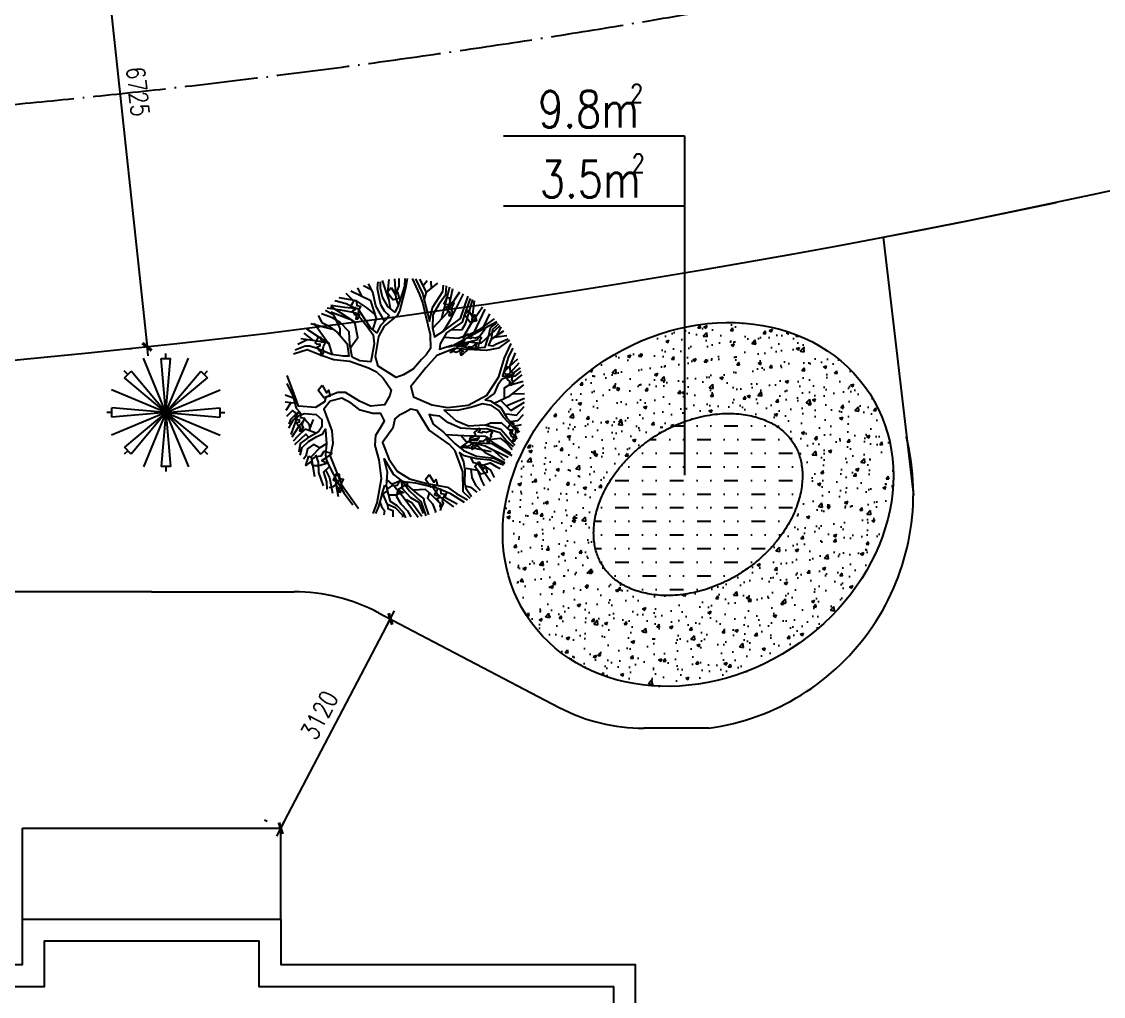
# Model space of a CAD drawing. Extents: x 1035948 to 1665131, y -158296 to 142149.
# Drawn here: x 1380810 to 1395090, y 5069 to 17935 of the extents above; entities that cross this region are included whole.
import ezdxf

# ---------------------------------------------------------------- set-up
doc = ezdxf.new("R2010")
doc.units = 0
doc.header["$LTSCALE"] = 200
doc.header["$MEASUREMENT"] = 0
doc.linetypes.add('ACAD_ISO04W100', pattern=[30.5, 24, -3, 0.5, -3])
doc.layers.get('0').update_dxf_attribs({"linetype": 'CONTINUOUS'})
doc.layers.get('DEFPOINTS').update_dxf_attribs({"linetype": 'CONTINUOUS'})
for name, color, linetype in [('DL', 21, 'CONTINUOUS'), ('LMLK', 123, 'CONTINUOUS'), ('PUB_TEXT', 7, 'CONTINUOUS'), ('WLL1', 7, 'CONTINUOUS'), ('ZXX', 6, 'ACAD_ISO04W100'), ('八角金盘', 7, 'CONTINUOUS'), ('尾', 7, 'CONTINUOUS'), ('广玉兰', 7, 'CONTINUOUS'), ('景观1', 7, 'CONTINUOUS'), ('红花继木', 7, 'CONTINUOUS')]:
    doc.layers.add(name, color=color, linetype=linetype)
doc.styles.add('_HZTXT', font='txt.shx', dxfattribs={"width": 0.8, "bigfont": 'hztxt.shx'})
doc.styles.add('DIM_FONT', font='SIMPLEX.shx', dxfattribs={"width": 0.8})
doc.dimstyles.new('DIMN80', dxfattribs={"dimscale": 0.8, "dimtxt": 300, "dimasz": 1, "dimexe": 250, "dimexo": 300, "dimgap": 150, "dimtad": 1, "dimdec": 0, "dimzin": 0, "dimdsep": 46, "dimtxsty": 'DIM_FONT', "dimblk": '_DIMX', "dimcen": 0.09, "dimclrt": 7, "dimadec": 0, "dimazin": 0, "dimtfac": 1, "dimtdec": 0, "dimtix": 1, "dimtmove": 2, "dimatfit": 3, "dimldrblk": '_DIMX', "dimfxl": 0, "dimtolj": 1, "dimtzin": 0, "dimarcsym": 0})

# ---------------------------------------------------------------- blocks, each defined once
blk = doc.blocks.new('ZW18')
at = {"layer": '八角金盘', "color": 51}
for p, q in [((-6, 26, 3600), (-832, 2022, 3600)), ((-179, 2005, 3600), (167, 2005, 3600)), ((-6, 26, 3600), (-179, 2005, 3600)), ((-6, 2005, 3600), (-6, 2186, 3600)), ((-6, 26, 3600), (821, 2022, 3600)), ((-6, 26, 3600), (167, 2005, 3600)), ((-1405, 1425, 3600), (-1533, 1554, 3600)), ((-1527, 1303, 3600), (-1282, 1548, 3600)), ((-6, 26, 3600), (-1527, 1303, 3600)), ((-6, 26, 3600), (-1282, 1548, 3600)), ((-6, 26, 3600), (1271, 1548, 3600)), ((-6, 26, 3600), (1515, 1303, 3600)), ((1271, 1548, 3600), (1515, 1303, 3600)), ((1393, 1425, 3600), (1522, 1554, 3600)), ((-6, 26, 3600), (-2001, 853, 3600)), ((-6, 26, 3600), (1990, 853, 3600)), ((-1984, 26, 3600), (-2166, 26, 3600)), ((-6, 26, 3600), (-2001, -800, 3600)), ((-6, 26, 3600), (-1984, 199, 3600)), ((-1984, -147, 3600), (-1984, 199, 3600)), ((-6, 26, 3600), (-1984, -147, 3600)), ((-6, 26, 3600), (-1527, -1250, 3600)), ((-6, 26, 3600), (-1282, -1495, 3600)), ((-6, 26, 3600), (-832, -1969, 3600)), ((-6, 26, 3600), (-179, -1952, 3600)), ((-6, 26, 3600), (1973, 199, 3600)), ((-6, 26, 3600), (821, -1969, 3600)), ((-6, 26, 3600), (167, -1952, 3600)), ((-6, 26, 3600), (1973, -147, 3600)), ((-6, 26, 3600), (1990, -800, 3600)), ((-6, 26, 3600), (1515, -1250, 3600)), ((-6, 26, 3600), (1271, -1495, 3600)), ((1973, 199, 3600), (1973, -147, 3600)), ((1973, 26, 3600), (2154, 26, 3600)), ((-1405, -1373, 3600), (-1533, -1501, 3600)), ((-1282, -1495, 3600), (-1527, -1250, 3600)), ((1515, -1250, 3600), (1271, -1495, 3600)), ((1393, -1373, 3600), (1522, -1501, 3600)), ((167, -1952, 3600), (-179, -1952, 3600)), ((-6, -1952, 3600), (-6, -2134, 3600))]:
    blk.add_line(p, q, dxfattribs=at)
blk.add_point((-6, 26, 3600), dxfattribs=at)
blk = doc.blocks.new('ZW02')
at = {"layer": '广玉兰', "color": 3}
for p, q in [((-1039, 1258), (-1172, 1337)), ((-951, 1063), (-1039, 1258)), ((-1127, 834), (-1456, 1053)), ((-1348, 1143), (-1127, 834)), ((-951, 957), (-951, 1063))]:
    blk.add_line(p, q, dxfattribs=at)
for points in [[(152, 1824), (264, 1580), (313, 1444), (348, 1287), (425, 971), (432, 753), (367, 657), (296, 586), (173, 445), (18, 355), (-94, 310), (-367, 483), (-409, 633), (-358, 940), (-269, 1099), (-73, 1257), (-38, 1324), (60, 1700), (82, 1827)], [(39, 1827), (32, 1707), (-3, 1595), (-66, 1399), (-115, 1309), (-220, 1399), (-304, 1542), (-332, 1677), (-332, 1775)], [(-58, 1424), (-94, 1519), (-115, 1821)], [(-98, 1587), (-45, 1707), (-45, 1826)], [(201, 1820), (313, 1587), (418, 1174), (460, 1384), (621, 1625), (628, 1722)], [(-374, 1775), (-381, 1677), (-360, 1549), (-332, 1429), (-276, 1332), (-199, 1257), (-241, 1204), (-332, 1106), (-388, 994), (-486, 1069), (-570, 1204), (-676, 1362), (-879, 1384), (-1089, 1414)], [(-611, 1545), (-681, 1680)], [(-464, 1644), (-594, 1714)], [(-269, 1174), (-402, 1407), (-451, 1617), (-514, 1742)], [(-203, 1506), (-300, 1796)], [(-181, 1366), (-220, 1610), (-200, 1812)], [(369, 1617), (269, 1813)], [(318, 1718), (381, 1795)], [(337, 1494), (369, 1617), (543, 1756)], [(445, 1678), (444, 1782)], [(670, 1715), (663, 1572), (558, 1429), (467, 1272), (460, 1069), (495, 934), (635, 1024), (888, 1212), (1007, 1557)], [(462, 1060), (698, 1309), (773, 1673)], [(599, 1204), (729, 1699)], [(-417, 1282), (-549, 1384), (-697, 1482), (-964, 1528)], [(-754, 1492), (-855, 1594)], [(-449, 1040), (-395, 1212), (-479, 1482), (-787, 1630)], [(1035, 1519), (944, 1257), (916, 1159), (677, 994), (579, 825), (570, 745), (756, 807), (1084, 761), (1266, 776), (1322, 956), (1350, 1069), (1448, 1151)], [(628, 1019), (740, 1204), (936, 1592)], [(710, 1364), (880, 1622)], [(742, 1039), (916, 1046), (972, 1144), (1076, 1505)], [(-1145, 1377), (-949, 1347), (-781, 1317), (-711, 1302), (-633, 1212), (-535, 1090), (-447, 966), (-429, 825), (-479, 551), (-647, 566), (-765, 622), (-802, 821), (-809, 1010), (-951, 1152), (-1065, 1222), (-1236, 1287)], [(-799, 754), (-677, 922), (-725, 1159), (-1092, 1399)], [(-717, 1366), (-858, 1437), (-1031, 1482)], [(644, 929), (853, 911), (1098, 1001), (1266, 1354)], [(939, 943), (1063, 1151), (1104, 1485)], [(1019, 1078), (1045, 1122), (1224, 1391)], [(-1285, 1257), (-1229, 1151), (-1117, 1099), (-984, 994), (-844, 825), (-818, 639), (-898, 639), (-1083, 666), (-1299, 753), (-1412, 791), (-1482, 791), (-1636, 731)], [(-803, 1200), (-1092, 1311)], [(762, 796), (1445, 1169)], [(1054, 985), (1203, 1061), (1408, 1211)], [(1244, 1091), (1340, 1283)], [(-1065, 1046), (-1397, 1132)], [(705, 782), (1140, 889), (1266, 1054)], [(1017, 859), (1203, 836), (1498, 1107)], [(1469, 1129), (1378, 1046), (1357, 896), (1315, 806), (1385, 798), (1441, 829), (1617, 904)], [(1357, 896), (1553, 1024)], [(1452, 958), (1509, 1087)], [(-1451, 889), (-1596, 818)], [(-1072, 673), (-1124, 844), (-1551, 903)], [(-1355, 876), (-1498, 989)], [(1640, 882), (1469, 761), (1280, 723), (1007, 738), (796, 753), (526, 648), (358, 462), (131, 175), (173, 17), (453, -103), (691, -148), (1007, -110), (1294, 40), (1476, 325), (1561, 611), (1666, 832)], [(1404, 926), (1598, 954)], [(-1662, 672), (-1454, 738), (-1222, 648), (-1048, 586), (-800, 560), (-517, 462), (-394, 401), (-290, 303), (-171, 123), (-190, 38), (-269, -103), (-269, -103), (-486, -125), (-655, -50), (-865, 85), (-984, 85), (-1166, 10), (-1187, -58), (-1328, -148), (-1587, -125), (-1643, 32), (-1757, 343)], [(1687, 761), (1624, 633), (1532, 333), (1659, 348), (1806, 461)], [(1641, 480), (1732, 689)], [(1553, 399), (1645, 483), (1768, 595)], [(1611, 342), (1787, 534)], [(1813, 408), (1722, 333), (1568, 303), (1526, 288), (1462, 198), (1406, 70), (1266, -28), (1350, -43), (1504, -148), (1596, -306), (1792, -516)], [(1564, -5), (1561, 153), (1659, 213), (1833, 351)], [(-1762, 220), (-1671, 32), (-1622, -155), (-1566, -216), (-1615, -238), (-1706, -328), (-1734, -403)], [(1402, -78), (1645, 32), (1857, 199)], [(1620, 189), (1849, 257)], [(-1661, -6), (-1790, 40)], [(1687, 65), (1866, 70)], [(-1602, -83), (-1789, -65)], [(-1705, -73), (-1780, -194)], [(-443, -1766), (-381, -1605), (-318, -1229), (-353, -944), (-416, -726), (-402, -569), (-325, -448), (-269, -351), (-325, -238), (-451, -238), (-641, -185), (-781, -80), (-924, -6), (-1101, -50), (-1198, -174), (-1075, -501), (-1061, -696), (-1103, -891), (-928, -1320), (-671, -1687)], [(1778, -538), (1673, -433), (1540, -291), (1469, -185), (1364, -118), (1224, -88), (1049, -148), (839, -193), (642, -185), (817, -343), (1014, -426), (1259, -411), (1504, -478), (1722, -719)], [(1500, -34), (1659, -193), (1866, -65)], [(1559, -243), (1638, -246), (1743, -261), (1863, -133)], [(1586, -120), (1868, -5)], [(-1615, -238), (-1678, -193), (-1769, -281)], [(-1734, -463), (-1664, -336), (-1566, -261), (-1496, -238), (-1314, -253), (-1229, -328), (-1229, -441), (-1278, -516), (-1447, -614), (-1559, -696), (-1580, -824)], [(-1606, -291), (-1703, -558)], [(-1406, -505), (-1419, -411), (-1489, -328), (-1587, -441), (-1689, -600)], [(-1411, -470), (-1356, -328)], [(1035, -1535), (930, -1432), (924, -1128), (809, -810), (720, -713), (411, -493), (229, -193), (131, -170), (39, -223), (-52, -268), (-115, -321), (-143, -463), (-304, -681), (-206, -929), (-80, -1117), (109, -1237), (376, -1305), (691, -1365), (831, -1462), (997, -1559)], [(1701, -749), (1582, -644), (1490, -531), (1294, -471), (1126, -478), (888, -463), (698, -373), (572, -276), (481, -268), (411, -253), (474, -403), (628, -523), (803, -696), (937, -801), (1133, -891), (1406, -921), (1568, -1004)], [(1647, -361), (1764, -343), (1850, -252)], [(-1314, -537), (-1482, -478), (-1601, -591), (-1667, -660)], [(-1559, -876), (-1531, -756), (-1433, -666), (-1306, -591), (-1215, -546), (-1173, -478), (-1166, -569), (-1159, -696), (-1173, -869), (-1159, -952), (-1103, -1072), (-998, -1267), (-886, -1455), (-753, -1635)], [(1272, -414), (1350, -381), (1518, -381), (1666, -516), (1757, -626)], [(1714, -433), (1822, -408)], [(-1430, -604), (-1475, -553), (-1646, -714)], [(663, -561), (944, -576), (1259, -584), (1399, -689), (1652, -846)], [(902, -576), (972, -659), (1105, -689), (1266, -734), (1617, -906)], [(1322, -636), (1498, -614), (1603, -696), (1680, -786)], [(-1264, -764), (-1356, -711), (-1447, -779), (-1475, -891), (-1510, -937)], [(-1166, -704), (-1257, -764), (-1391, -899), (-1342, -1199)], [(867, -749), (1127, -774), (1357, -819)], [(1042, -681), (1366, -695), (1675, -880)], [(1112, -704), (1268, -836), (1569, -986)], [(1378, -786), (1560, -951)], [(-1328, -869), (-1285, -982), (-1278, -1139), (-1208, -1342)], [(53, -1830), (18, -1748), (-80, -1650), (-178, -1582), (-241, -1350), (-227, -1132), (-276, -929), (-136, -1169), (-3, -1274), (109, -1417), (285, -1582), (362, -1800)], [(1547, -1027), (1350, -952), (1140, -929), (951, -884), (874, -831), (937, -974), (958, -1109), (951, -1297), (972, -1380), (1056, -1507)], [(1042, -906), (1077, -982), (1238, -1027), (1350, -1102), (1406, -1214)], [(1231, -1027), (1343, -989), (1434, -1049), (1498, -1079)], [(-1124, -1057), (-1201, -1132), (-1159, -1282), (-1152, -1395)], [(-1166, -1109), (-1110, -1222), (-1065, -1455)], [(972, -1072), (1147, -1102), (1210, -1259), (1252, -1342)], [(1049, -1094), (1063, -1214), (1119, -1335), (1189, -1410)], [(1154, -1004), (1266, -1154), (1350, -1274)], [(-1019, -1229), (-1005, -1372), (-977, -1507)], [(-234, -1252), (-115, -1357), (-3, -1492), (243, -1823)], [(-150, -1312), (-52, -1274)], [(-17, -1274), (4, -1387), (124, -1522), (250, -1590), (320, -1763)], [(404, -1785), (341, -1590), (327, -1537), (229, -1462), (81, -1335), (75, -1282), (201, -1297), (544, -1380), (726, -1455), (944, -1590)], [(-1019, -1335), (-1061, -1357), (-1117, -1372)], [(-402, -1763), (-360, -1657), (-304, -1462), (-234, -1620), (-108, -1673), (4, -1793), (4, -1823)], [(-73, -1425), (-87, -1507), (-24, -1620), (81, -1725), (131, -1815)], [(166, -1402), (348, -1395), (453, -1485), (600, -1635), (579, -1725)], [(418, -1440), (383, -1530), (460, -1620), (509, -1733), (502, -1755)], [(467, -1365), (565, -1507), (782, -1665)], [(677, -1440), (649, -1515), (839, -1620)], [(965, -1342), (1042, -1365), (1140, -1440)], [(-339, -1605), (-318, -1657), (-269, -1725), (-283, -1785)], [(-227, -1635), (-220, -1688), (-143, -1718), (-143, -1815)], [(60, -1552), (145, -1597), (299, -1808)]]:
    blk.add_lwpolyline(points, dxfattribs=at)
at = {"layer": '广玉兰', "color": 6, "linetype": 'ByBlock'}
for points, elevation in [([(-172, 1689), (-105, 1573), (-71, 1614), (-47, 1521), (-146, 1497), (-231, 1614)], 4620), ([(754, 1345), (763, 1391), (792, 1449), (733, 1458), (729, 1524), (678, 1537), (666, 1500), (633, 1445), (662, 1428), (708, 1433), (704, 1395), (666, 1382), (691, 1332), (725, 1315), (712, 1261), (742, 1257), (771, 1311)], 2310), ([(-670, 1295), (-662, 1340), (-632, 1399), (-691, 1407), (-695, 1474), (-746, 1487), (-758, 1449), (-791, 1395), (-762, 1378), (-716, 1382), (-720, 1344), (-758, 1332), (-733, 1282), (-699, 1265), (-712, 1211), (-682, 1206), (-653, 1261)], 2310), ([(1009, 1345), (1076, 1228), (1110, 1269), (1135, 1177), (1035, 1153), (951, 1269)], 4620), ([(-1212, 741), (-1203, 786), (-1174, 845), (-1233, 853), (-1237, 920), (-1288, 933), (-1300, 895), (-1333, 841), (-1304, 824), (-1258, 828), (-1262, 790), (-1300, 778), (-1275, 728), (-1241, 711), (-1254, 656), (-1224, 652), (-1195, 707)], 2310), ([(728, 692), (783, 717), (825, 700), (867, 721), (887, 738), (934, 713), (887, 687), (896, 654), (934, 679), (980, 721), (1021, 788), (1072, 780), (1097, 801), (1130, 843), (1126, 767), (1164, 763), (1168, 826), (1193, 851), (1181, 876), (1210, 918), (1168, 935), (1118, 914), (1068, 922), (1043, 910), (992, 918), (1021, 947), (1009, 972), (967, 947), (929, 914), (951, 872), (904, 843), (871, 843), (858, 809), (934, 818), (1005, 834), (967, 788), (917, 792), (846, 780), (808, 751)], 2310), ([(1675, 282), (1683, 327), (1712, 386), (1654, 394), (1650, 461), (1599, 474), (1587, 436), (1553, 382), (1583, 365), (1629, 369), (1625, 331), (1587, 319), (1612, 269), (1645, 252), (1633, 198), (1662, 193), (1692, 248)], 2310), ([(-1226, 194), (-1159, 77), (-1125, 118), (-1101, 26), (-1200, 1), (-1284, 118)], 4620), ([(-1527, -418), (-1519, -372), (-1489, -314), (-1548, -306), (-1552, -239), (-1603, -226), (-1615, -263), (-1648, -318), (-1619, -335), (-1573, -330), (-1577, -368), (-1615, -381), (-1590, -431), (-1556, -448), (-1569, -502), (-1539, -506), (-1510, -452)], 2310), ([(898, -749), (953, -724), (994, -741), (1036, -720), (1057, -703), (1103, -728), (1057, -754), (1066, -787), (1103, -761), (1150, -720), (1191, -653), (1242, -661), (1267, -640), (1300, -598), (1296, -674), (1334, -678), (1338, -615), (1363, -590), (1351, -565), (1380, -523), (1338, -506), (1288, -527), (1237, -519), (1212, -531), (1162, -523), (1191, -494), (1179, -469), (1137, -494), (1099, -527), (1120, -569), (1074, -598), (1041, -598), (1028, -632), (1103, -623), (1175, -607), (1137, -653), (1087, -649), (1016, -661), (978, -690)], 2310), ([(1729, -570), (1737, -524), (1766, -466), (1708, -457), (1704, -390), (1653, -377), (1641, -415), (1608, -469), (1637, -486), (1683, -482), (1679, -520), (1641, -533), (1666, -582), (1699, -600), (1687, -654), (1717, -658), (1746, -603)], 2310), ([(-1429, -887), (-1371, -937), (-1321, -896), (-1237, -887), (-1195, -812), (-1077, -846), (-1161, -913), (-1228, -954), (-1144, -997), (-1271, -1038), (-1362, -1038), (-1396, -971), (-1472, -1030)], 4620), ([(1170, -972), (1237, -1089), (1271, -1048), (1295, -1140), (1195, -1165), (1111, -1048)], 4620), ([(-935, -1350), (-926, -1304), (-897, -1246), (-955, -1237), (-960, -1170), (-1010, -1158), (-1022, -1195), (-1056, -1250), (-1027, -1267), (-980, -1262), (-985, -1300), (-1022, -1313), (-997, -1363), (-964, -1380), (-977, -1434), (-947, -1438), (-918, -1383)], 2310), ([(-267, -1335), (-208, -1385), (-158, -1344), (-74, -1335), (-33, -1260), (85, -1294), (1, -1361), (-66, -1402), (18, -1445), (-109, -1486), (-200, -1486), (-234, -1419), (-310, -1478)], 4620), ([(413, -1171), (480, -1287), (514, -1246), (538, -1339), (438, -1363), (354, -1246)], 4620), ([(615, -1577), (624, -1531), (653, -1473), (595, -1464), (590, -1397), (540, -1384), (528, -1422), (494, -1476), (523, -1493), (570, -1489), (565, -1527), (528, -1540), (553, -1589), (586, -1607), (573, -1661), (603, -1665), (632, -1610)], 2310)]:
    blk.add_lwpolyline(points, close=True, dxfattribs=dict(at, elevation=elevation))
at = {"layer": '广玉兰', "color": 3, "width": 0.8, "flags": 9}
for tag, p in [('XSIZE', (-274, -93)), ('YSIZE', (196, -1)), ('YSIZE', (644, -151)), ('XSIZE', (-321, -249))]:
    blk.add_attdef(tag, p, '', height=0.72, dxfattribs=at)
blk = doc.blocks.new('_DIMX')
blk.add_line((-150, 0), (150, 0))
at = {"const_width": 50}
blk.add_lwpolyline([(-70, -70), (70, 70)], dxfattribs=at)
blk = doc.blocks.new('*D565')
at = {"layer": 'DEFPOINTS', "color": 0}
for p in [(1381749, 20329), (1382465, 13643), (1382465, 13643)]:
    blk.add_point(p, dxfattribs=at)
at = {"layer": 'WLL1', "color": 0, "lineweight": -2}
for p, q in [((1381510, 20304), (1381550, 20308)), ((1381749, 20329), (1382465, 13644)), ((1382226, 13617), (1382266, 13622))]:
    blk.add_line(p, q, dxfattribs=at)
at = {"layer": 'WLL1', "color": 0, "lineweight": -2, "xscale": 0.8, "yscale": 0.8, "zscale": 0.8}
for p, rotation in [((1381749, 20329), 96.11106134985364), ((1382465, 13643), 276.1110613498536)]:
    blk.add_blockref('_DIMX', p, dxfattribs=dict(at, rotation=rotation))
at = {"layer": 'WLL1', "color": 7, "insert": (1382345, 17012), "char_height": 240, "attachment_point": 5, "rotation": 276.1111, "style": 'DIM_FONT'}
blk.add_mtext('\\A1;6725', dxfattribs=at)
blk = doc.blocks.new('*D551')
at = {"layer": 'DEFPOINTS', "color": 0}
for p in [(1385678, 10051, -18084), (1385678, 10051), (1384230, 7288, -18084)]:
    blk.add_point(p, dxfattribs=at)
at = {"layer": 'WLL1', "color": 0, "lineweight": -2}
for p, q in [((1385466, 10162), (1385501, 10144)), ((1384230, 7288), (1385678, 10050)), ((1384017, 7399), (1384053, 7381))]:
    blk.add_line(p, q, dxfattribs=at)
at = {"layer": 'WLL1', "color": 0, "lineweight": -2, "xscale": 0.8, "yscale": 0.8, "zscale": 0.8}
for p, rotation in [((1385678, 10051), 62.33301185213496), ((1384230, 7288), 242.333011852135)]:
    blk.add_blockref('_DIMX', p, dxfattribs=dict(at, rotation=rotation))
at = {"layer": 'WLL1', "color": 7, "insert": (1384741, 8781), "char_height": 240, "attachment_point": 5, "rotation": 62.333, "style": 'DIM_FONT'}
blk.add_mtext('\\A1;3120', dxfattribs=at)

msp = doc.modelspace()

# ---------------------------------------------------------------- hatches: boundary and pattern name
at = {"layer": '尾', "ltscale": 20}
h = msp.add_hatch(dxfattribs=at)
h.set_pattern_fill('MUDST', color=3, scale=720, style=0)
h.set_pattern_definition([(0, (596285.81, -45900.56), (360, 180), [180, -180, 0, -180, 0, -180])])
edge = h.paths.add_edge_path()
edge.add_spline(control_points=[(1390318.11451, 10666.18958), (1390345.46999, 10683.87709), (1390372.39557, 10702.22944), (1390439.4309, 10750.34575), (1390478.8618, 10780.95053), (1390554.91806, 10844.67915), (1390591.54311, 10877.8027), (1390661.59236, 10946.12065), (1390695.01627, 10981.31472), (1390758.33464, 11053.2835), (1390788.22883, 11090.0578), (1390844.23433, 11164.6659), (1390870.34541, 11202.49921), (1390918.61383, 11278.68647), (1390940.77102, 11317.03985), (1390981.0491, 11393.72649), (1390999.16995, 11432.0591), (1391031.3842, 11508.18), (1391045.4777, 11545.96756), (1391069.7365, 11620.51185), (1391079.90212, 11657.2678), (1391096.48829, 11729.32284), (1391102.90943, 11764.62119), (1391112.25996, 11833.41846), (1391115.19022, 11866.91679), (1391117.86052, 11931.87513), (1391117.60168, 11963.33485), (1391114.21336, 12024.09444), (1391111.08514, 12053.39445), (1391102.25935, 12109.83325), (1391096.56301, 12136.9727), (1391082.84593, 12189.19731), (1391074.82614, 12214.28366), (1391056.61765, 12262.5894), (1391046.42937, 12285.81036), (1391023.92903, 12330.61116), (1391011.61671, 12352.19267), (1390984.80051, 12393.92927), (1390970.29571, 12414.08583), (1390938.93178, 12453.12791), (1390922.07125, 12472.01439), (1390885.77371, 12508.57516), (1390866.3351, 12526.24974), (1390824.64586, 12560.32952), (1390802.39375, 12576.73439), (1390754.87567, 12608.10209), (1390729.60856, 12623.06409), (1390675.93226, 12651.27579), (1390647.5224, 12664.5244), (1390587.53337, 12688.97083), (1390555.95398, 12700.16751), (1390489.71292, 12720.13772), (1390455.05142, 12728.91022), (1390382.84801, 12743.65923), (1390345.30653, 12749.63489), (1390267.65088, 12758.44572), (1390227.53728, 12761.28026), (1390145.13579, 12763.51497), (1390102.84854, 12762.91474), (1390016.57074, 12758.05246), (1389972.58083, 12753.79019), (1389883.42242, 12741.45259), (1389838.25451, 12733.37718), (1389747.30026, 12713.3433), (1389701.51447, 12701.38484), (1389609.90326, 12673.59751), (1389564.07832, 12657.76871), (1389472.97104, 12622.33472), (1389427.68912, 12602.72967), (1389338.23982, 12559.91552), (1389294.07282, 12536.7066), (1389207.40269, 12486.93096), (1389164.89992, 12460.36444), (1389082.0737, 12404.18824), (1389041.75059, 12374.57879), (1388963.75478, 12312.69325), (1388926.08241, 12280.41743), (1388853.80496, 12213.63005), (1388819.2002, 12179.11881), (1388753.41134, 12108.33702), (1388722.22753, 12072.06684), (1388663.56167, 11998.27872), (1388636.07988, 11960.76123), (1388585.01908, 11885.01269), (1388561.44025, 11846.78218), (1388518.2999, 11770.14966), (1388498.73845, 11731.74828), (1388463.65669, 11655.3064), (1388448.13631, 11617.26661), (1388421.0692, 11542.0504), (1388409.52221, 11504.87474), (1388390.24743, 11431.83705), (1388382.51914, 11395.97576), (1388370.65134, 11325.94161), (1388366.51105, 11291.7694), (1388361.53184, 11225.39119), (1388360.69187, 11193.18561), (1388361.99621, 11130.90495), (1388364.13929, 11100.82989), (1388371.09755, 11042.85387), (1388375.91146, 11014.95245), (1388387.94213, 10961.25295), (1388395.15784, 10935.45387), (1388411.80157, 10885.79617), (1388421.22899, 10861.93611), (1388442.21042, 10815.93886), (1388453.76444, 10793.8), (1388479.02768, 10751.02069), (1388492.73759, 10730.37866), (1388522.44483, 10690.41147), (1388538.44343, 10671.08515), (1388572.93398, 10633.65295), (1388591.42749, 10615.54652), (1388631.14421, 10580.56901), (1388652.36896, 10563.69804), (1388697.76708, 10531.32427), (1388721.94172, 10515.82212), (1388773.3979, 10486.42442), (1388800.68027, 10472.52988), (1388858.41735, 10446.66541), (1388888.87243, 10434.69662), (1388952.90921, 10413.04792), (1388986.49088, 10403.36909), (1389056.61924, 10386.67658), (1389093.16559, 10379.66382), (1389168.95179, 10368.66095), (1389208.19112, 10364.67155), (1389288.99517, 10360.02943), (1389330.55928, 10359.37719), (1389415.56558, 10361.66191), (1389459.00714, 10364.59915), (1389547.26061, 10374.24198), (1389592.07192, 10380.94771), (1389682.51534, 10398.22676), (1389728.1469, 10408.80011), (1389819.65682, 10433.83116), (1389865.53468, 10448.28881), (1389956.95458, 10481.02313), (1390002.49616, 10499.2997), (1390092.66642, 10539.52695), (1390137.29469, 10561.47747), (1390225.07961, 10608.83211), (1390268.23588, 10634.23605), (1390312.9699, 10662.87149), (1390315.5441, 10664.5276), (1390318.11451, 10666.18958)], knot_values=[-1.5707963268, -1.5707963268, -1.5707963268, -1.5707963268, -1.5129679379, -1.5129679379, -1.4241118925, -1.4241118925, -1.335255847, -1.335255847, -1.2463998016, -1.2463998016, -1.1575437562, -1.1575437562, -1.0686877108, -1.0686877108, -0.9798316653, -0.9798316653, -0.8909756199, -0.8909756199, -0.8021195745, -0.8021195745, -0.7132635291, -0.7132635291, -0.6244074836, -0.6244074836, -0.5355514382, -0.5355514382, -0.4466953928, -0.4466953928, -0.3578393474, -0.3578393474, -0.2689833019, -0.2689833019, -0.1801272565, -0.1801272565, -0.0912712111, -0.0912712111, -0.0024151656, -0.0024151656, 0.0864408798, 0.0864408798, 0.1752969252, 0.1752969252, 0.2641529706, 0.2641529706, 0.3530090161, 0.3530090161, 0.4418650615, 0.4418650615, 0.5307211069, 0.5307211069, 0.6195771523, 0.6195771523, 0.7084331978, 0.7084331978, 0.7972892432, 0.7972892432, 0.8861452886, 0.8861452886, 0.975001334, 0.975001334, 1.0638573795, 1.0638573795, 1.1527134249, 1.1527134249, 1.2415694703, 1.2415694703, 1.3304255157, 1.3304255157, 1.4192815612, 1.4192815612, 1.5081376066, 1.5081376066, 1.596993652, 1.596993652, 1.6858496974, 1.6858496974, 1.7747057429, 1.7747057429, 1.8635617883, 1.8635617883, 1.9524178337, 1.9524178337, 2.0412738791, 2.0412738791, 2.1301299246, 2.1301299246, 2.21898597, 2.21898597, 2.3078420154, 2.3078420154, 2.3966980608, 2.3966980608, 2.4855541063, 2.4855541063, 2.5744101517, 2.5744101517, 2.6632661971, 2.6632661971, 2.7521222426, 2.7521222426, 2.840978288, 2.840978288, 2.9298343334, 2.9298343334, 3.0186903788, 3.0186903788, 3.1075464243, 3.1075464243, 3.1964024697, 3.1964024697, 3.2852585151, 3.2852585151, 3.3741145605, 3.3741145605, 3.462970606, 3.462970606, 3.5518266514, 3.5518266514, 3.6406826968, 3.6406826968, 3.7295387422, 3.7295387422, 3.8183947877, 3.8183947877, 3.9072508331, 3.9072508331, 3.9961068785, 3.9961068785, 4.0849629239, 4.0849629239, 4.1738189694, 4.1738189694, 4.2626750148, 4.2626750148, 4.3515310602, 4.3515310602, 4.4403871056, 4.4403871056, 4.5292431511, 4.5292431511, 4.6180991965, 4.6180991965, 4.7069552419, 4.7069552419, 4.7123889804, 4.7123889804, 4.7123889804, 4.7123889804], degree=3, periodic=0)
at = {"layer": '红花继木', "ltscale": 20}
h = msp.add_hatch(dxfattribs=at)
h.set_pattern_fill('AR-CONC,_O', color=1, scale=60)
h.set_pattern_definition([(50, (596285.8, -45900.56), (430.35611, -37.65128), [45, -495]), (355, (596285.8, -45900.56), (-83.2508, 451.31528), [36, -396]), (100.4514, (596321.68, -45903.7), (347.10563, 413.66373), [38.24411, -420.68527]), (46.1842, (596285.8, -45780.56), (640.34463, -99.3114), [67.5, -742.5]), (96.6356, (596339.2, -45788.84), (560.7976, 584.4707), [57.36617, -631.0278]), (351.1842, (596285.8, -45780.56), (560.79717, 584.47116), [54, -594]), (21, (596345.8, -45810.56), (358.14423, -241.57133), [45, -495]), (326, (596345.8, -45810.56), (145.9892, 435.09003), [36, -396]), (71.4514, (596375.66, -45830.7), (504.13358, 193.5183), [38.24411, -420.68527]), (37.5, (596285.81, -45900.56), (7.295913, 199.736312), [0, -391.2, 0, -402, 0, -397.5]), (7.5, (596285.81, -45900.56), (157.84172, 236.647027), [0, -229.2, 0, -382.2, 0, -151.5]), (327.5, (596152.01, -45900.56), (320.293462, -13.532923), [0, -150, 0, -468, 0, -621]), (317.5, (596092.01, -45900.56), (349.9117, 60.06299), [0, -195, 0, -310.8, 0, -441])])
edge = h.paths.add_edge_path()
edge.add_ellipse((1389739.254, 11561.4545), major_axis=(2265.56299, 1464.868), ratio=0.8399541642, start_angle=0, end_angle=360)
edge = h.paths.add_edge_path(flags=16)
edge.add_spline(control_points=[(1390318.11451, 10666.18958), (1390345.46999, 10683.87709), (1390372.39557, 10702.22944), (1390439.4309, 10750.34575), (1390478.8618, 10780.95053), (1390554.91806, 10844.67915), (1390591.54311, 10877.8027), (1390661.59236, 10946.12065), (1390695.01627, 10981.31472), (1390758.33464, 11053.2835), (1390788.22883, 11090.0578), (1390844.23433, 11164.6659), (1390870.34541, 11202.49921), (1390918.61383, 11278.68647), (1390940.77102, 11317.03985), (1390981.0491, 11393.72649), (1390999.16995, 11432.0591), (1391031.3842, 11508.18), (1391045.4777, 11545.96756), (1391069.7365, 11620.51185), (1391079.90212, 11657.2678), (1391096.48829, 11729.32284), (1391102.90943, 11764.62119), (1391112.25996, 11833.41846), (1391115.19022, 11866.91679), (1391117.86052, 11931.87513), (1391117.60168, 11963.33485), (1391114.21336, 12024.09444), (1391111.08514, 12053.39445), (1391102.25935, 12109.83325), (1391096.56301, 12136.9727), (1391082.84593, 12189.19731), (1391074.82614, 12214.28366), (1391056.61765, 12262.5894), (1391046.42937, 12285.81036), (1391023.92903, 12330.61116), (1391011.61671, 12352.19267), (1390984.80051, 12393.92927), (1390970.29571, 12414.08583), (1390938.93178, 12453.12791), (1390922.07125, 12472.01439), (1390885.77371, 12508.57516), (1390866.3351, 12526.24974), (1390824.64586, 12560.32952), (1390802.39375, 12576.73439), (1390754.87567, 12608.10209), (1390729.60856, 12623.06409), (1390675.93226, 12651.27579), (1390647.5224, 12664.5244), (1390587.53337, 12688.97083), (1390555.95398, 12700.16751), (1390489.71292, 12720.13772), (1390455.05142, 12728.91022), (1390382.84801, 12743.65923), (1390345.30653, 12749.63489), (1390267.65088, 12758.44572), (1390227.53728, 12761.28026), (1390145.13579, 12763.51497), (1390102.84854, 12762.91474), (1390016.57074, 12758.05246), (1389972.58083, 12753.79019), (1389883.42242, 12741.45259), (1389838.25451, 12733.37718), (1389747.30026, 12713.3433), (1389701.51447, 12701.38484), (1389609.90326, 12673.59751), (1389564.07832, 12657.76871), (1389472.97104, 12622.33472), (1389427.68912, 12602.72967), (1389338.23982, 12559.91552), (1389294.07282, 12536.7066), (1389207.40269, 12486.93096), (1389164.89992, 12460.36444), (1389082.0737, 12404.18824), (1389041.75059, 12374.57879), (1388963.75478, 12312.69325), (1388926.08241, 12280.41743), (1388853.80496, 12213.63005), (1388819.2002, 12179.11881), (1388753.41134, 12108.33702), (1388722.22753, 12072.06684), (1388663.56167, 11998.27872), (1388636.07988, 11960.76123), (1388585.01908, 11885.01269), (1388561.44025, 11846.78218), (1388518.2999, 11770.14966), (1388498.73845, 11731.74828), (1388463.65669, 11655.3064), (1388448.13631, 11617.26661), (1388421.0692, 11542.0504), (1388409.52221, 11504.87474), (1388390.24743, 11431.83705), (1388382.51914, 11395.97576), (1388370.65134, 11325.94161), (1388366.51105, 11291.7694), (1388361.53184, 11225.39119), (1388360.69187, 11193.18561), (1388361.99621, 11130.90495), (1388364.13929, 11100.82989), (1388371.09755, 11042.85387), (1388375.91146, 11014.95245), (1388387.94213, 10961.25295), (1388395.15784, 10935.45387), (1388411.80157, 10885.79617), (1388421.22899, 10861.93611), (1388442.21042, 10815.93886), (1388453.76444, 10793.8), (1388479.02768, 10751.02069), (1388492.73759, 10730.37866), (1388522.44483, 10690.41147), (1388538.44343, 10671.08515), (1388572.93398, 10633.65295), (1388591.42749, 10615.54652), (1388631.14421, 10580.56901), (1388652.36896, 10563.69804), (1388697.76708, 10531.32427), (1388721.94172, 10515.82212), (1388773.3979, 10486.42442), (1388800.68027, 10472.52988), (1388858.41735, 10446.66541), (1388888.87243, 10434.69662), (1388952.90921, 10413.04792), (1388986.49088, 10403.36909), (1389056.61924, 10386.67658), (1389093.16559, 10379.66382), (1389168.95179, 10368.66095), (1389208.19112, 10364.67155), (1389288.99517, 10360.02943), (1389330.55928, 10359.37719), (1389415.56558, 10361.66191), (1389459.00714, 10364.59915), (1389547.26061, 10374.24198), (1389592.07192, 10380.94771), (1389682.51534, 10398.22676), (1389728.1469, 10408.80011), (1389819.65682, 10433.83116), (1389865.53468, 10448.28881), (1389956.95458, 10481.02313), (1390002.49616, 10499.2997), (1390092.66642, 10539.52695), (1390137.29469, 10561.47747), (1390225.07961, 10608.83211), (1390268.23588, 10634.23605), (1390312.9699, 10662.87149), (1390315.5441, 10664.5276), (1390318.11451, 10666.18958)], knot_values=[-1.5707963268, -1.5707963268, -1.5707963268, -1.5707963268, -1.5129679379, -1.5129679379, -1.4241118925, -1.4241118925, -1.335255847, -1.335255847, -1.2463998016, -1.2463998016, -1.1575437562, -1.1575437562, -1.0686877108, -1.0686877108, -0.9798316653, -0.9798316653, -0.8909756199, -0.8909756199, -0.8021195745, -0.8021195745, -0.7132635291, -0.7132635291, -0.6244074836, -0.6244074836, -0.5355514382, -0.5355514382, -0.4466953928, -0.4466953928, -0.3578393474, -0.3578393474, -0.2689833019, -0.2689833019, -0.1801272565, -0.1801272565, -0.0912712111, -0.0912712111, -0.0024151656, -0.0024151656, 0.0864408798, 0.0864408798, 0.1752969252, 0.1752969252, 0.2641529706, 0.2641529706, 0.3530090161, 0.3530090161, 0.4418650615, 0.4418650615, 0.5307211069, 0.5307211069, 0.6195771523, 0.6195771523, 0.7084331978, 0.7084331978, 0.7972892432, 0.7972892432, 0.8861452886, 0.8861452886, 0.975001334, 0.975001334, 1.0638573795, 1.0638573795, 1.1527134249, 1.1527134249, 1.2415694703, 1.2415694703, 1.3304255157, 1.3304255157, 1.4192815612, 1.4192815612, 1.5081376066, 1.5081376066, 1.596993652, 1.596993652, 1.6858496974, 1.6858496974, 1.7747057429, 1.7747057429, 1.8635617883, 1.8635617883, 1.9524178337, 1.9524178337, 2.0412738791, 2.0412738791, 2.1301299246, 2.1301299246, 2.21898597, 2.21898597, 2.3078420154, 2.3078420154, 2.3966980608, 2.3966980608, 2.4855541063, 2.4855541063, 2.5744101517, 2.5744101517, 2.6632661971, 2.6632661971, 2.7521222426, 2.7521222426, 2.840978288, 2.840978288, 2.9298343334, 2.9298343334, 3.0186903788, 3.0186903788, 3.1075464243, 3.1075464243, 3.1964024697, 3.1964024697, 3.2852585151, 3.2852585151, 3.3741145605, 3.3741145605, 3.462970606, 3.462970606, 3.5518266514, 3.5518266514, 3.6406826968, 3.6406826968, 3.7295387422, 3.7295387422, 3.8183947877, 3.8183947877, 3.9072508331, 3.9072508331, 3.9961068785, 3.9961068785, 4.0849629239, 4.0849629239, 4.1738189694, 4.1738189694, 4.2626750148, 4.2626750148, 4.3515310602, 4.3515310602, 4.4403871056, 4.4403871056, 4.5292431511, 4.5292431511, 4.6180991965, 4.6180991965, 4.7069552419, 4.7069552419, 4.7123889804, 4.7123889804, 4.7123889804, 4.7123889804], degree=3, periodic=0)

# ---------------------------------------------------------------- linework, layer by layer
for p, q in [((1387169.78321, 16427.5757, 27056.10778), (1389537.26292, 16427.5757, 27056.10778)), ((1389559.34939, 16427.5757, 27056.10778), (1389559.34939, 15505.47869, 27056.10778)), ((1387169.78321, 15505.47869, 27056.10778), (1389537.26292, 15505.47869, 27056.10778)), ((1389559.34939, 15505.47869, 27056.10778), (1389559.34939, 11947.4778, 27056.10778))]:
    msp.add_line(p, q)
for centre, radius, start, end in [((1369293.95608, 134328.6342), 121416.28995, 280.8659100313, 298.256662115), ((1369723.33518, 132649.00868), 119686.14021, 263.9191106962, 281.9337802932)]:
    msp.add_arc(centre, radius, start, end)
msp.add_ellipse((1389739.254, 11561.4545, -27056.10778), major_axis=(2265.56299, 1464.868), ratio=0.8399541642, start_param=-1.5707963268, end_param=4.7123889804)
msp.add_open_spline([(1390318.11451, 10666.18958, -27056.10778), (1390318.11451, 10666.18958, -27056.10778), (1390345.46999, 10683.87709, -27056.10778), (1390372.39557, 10702.22944, -27056.10778), (1390439.4309, 10750.34575, -27056.10778), (1390478.8618, 10780.95053, -27056.10778), (1390554.91806, 10844.67915, -27056.10778), (1390591.54311, 10877.8027, -27056.10778), (1390661.59236, 10946.12065, -27056.10778), (1390695.01627, 10981.31472, -27056.10778), (1390758.33464, 11053.2835, -27056.10778), (1390788.22883, 11090.0578, -27056.10778), (1390844.23433, 11164.6659, -27056.10778), (1390870.34541, 11202.49921, -27056.10778), (1390918.61383, 11278.68647, -27056.10778), (1390940.77102, 11317.03985, -27056.10778), (1390981.0491, 11393.72649, -27056.10778), (1390999.16995, 11432.0591, -27056.10778), (1391031.3842, 11508.18, -27056.10778), (1391045.4777, 11545.96756, -27056.10778), (1391069.7365, 11620.51185, -27056.10778), (1391079.90212, 11657.2678, -27056.10778), (1391096.48829, 11729.32284, -27056.10778), (1391102.90943, 11764.62119, -27056.10778), (1391112.25996, 11833.41846, -27056.10778), (1391115.19022, 11866.91679, -27056.10778), (1391117.86052, 11931.87513, -27056.10778), (1391117.60168, 11963.33485, -27056.10778), (1391114.21336, 12024.09444, -27056.10778), (1391111.08514, 12053.39445, -27056.10778), (1391102.25935, 12109.83325, -27056.10778), (1391096.56301, 12136.9727, -27056.10778), (1391082.84593, 12189.19731, -27056.10778), (1391074.82614, 12214.28366, -27056.10778), (1391056.61765, 12262.5894, -27056.10778), (1391046.42937, 12285.81036, -27056.10778), (1391023.92903, 12330.61116, -27056.10778), (1391011.61671, 12352.19267, -27056.10778), (1390984.80051, 12393.92927, -27056.10778), (1390970.29571, 12414.08583, -27056.10778), (1390938.93178, 12453.12791, -27056.10778), (1390922.07125, 12472.01439, -27056.10778), (1390885.77371, 12508.57516, -27056.10778), (1390866.3351, 12526.24974, -27056.10778), (1390824.64586, 12560.32952, -27056.10778), (1390802.39375, 12576.73439, -27056.10778), (1390754.87567, 12608.10209, -27056.10778), (1390729.60856, 12623.06409, -27056.10778), (1390675.93226, 12651.27579, -27056.10778), (1390647.5224, 12664.5244, -27056.10778), (1390587.53337, 12688.97083, -27056.10778), (1390555.95398, 12700.16751, -27056.10778), (1390489.71292, 12720.13772, -27056.10778), (1390455.05142, 12728.91022, -27056.10778), (1390382.84801, 12743.65923, -27056.10778), (1390345.30653, 12749.63489, -27056.10778), (1390267.65088, 12758.44572, -27056.10778), (1390227.53728, 12761.28026, -27056.10778), (1390145.13579, 12763.51497, -27056.10778), (1390102.84854, 12762.91474, -27056.10778), (1390016.57074, 12758.05246, -27056.10778), (1389972.58083, 12753.79019, -27056.10778), (1389883.42242, 12741.45259, -27056.10778), (1389838.25451, 12733.37718, -27056.10778), (1389747.30026, 12713.3433, -27056.10778), (1389701.51447, 12701.38484, -27056.10778), (1389609.90326, 12673.59751, -27056.10778), (1389564.07832, 12657.76871, -27056.10778), (1389472.97104, 12622.33472, -27056.10778), (1389427.68912, 12602.72967, -27056.10778), (1389338.23982, 12559.91552, -27056.10778), (1389294.07282, 12536.7066, -27056.10778), (1389207.40269, 12486.93096, -27056.10778), (1389164.89992, 12460.36444, -27056.10778), (1389082.0737, 12404.18824, -27056.10778), (1389041.75059, 12374.57879, -27056.10778), (1388963.75478, 12312.69325, -27056.10778), (1388926.08241, 12280.41743, -27056.10778), (1388853.80496, 12213.63005, -27056.10778), (1388819.2002, 12179.11881, -27056.10778), (1388753.41134, 12108.33702, -27056.10778), (1388722.22753, 12072.06684, -27056.10778), (1388663.56167, 11998.27872, -27056.10778), (1388636.07988, 11960.76123, -27056.10778), (1388585.01908, 11885.01269, -27056.10778), (1388561.44025, 11846.78218, -27056.10778), (1388518.2999, 11770.14966, -27056.10778), (1388498.73845, 11731.74828, -27056.10778), (1388463.65669, 11655.3064, -27056.10778), (1388448.13631, 11617.26661, -27056.10778), (1388421.0692, 11542.0504, -27056.10778), (1388409.52221, 11504.87474, -27056.10778), (1388390.24743, 11431.83705, -27056.10778), (1388382.51914, 11395.97576, -27056.10778), (1388370.65134, 11325.94161, -27056.10778), (1388366.51105, 11291.7694, -27056.10778), (1388361.53184, 11225.39119, -27056.10778), (1388360.69187, 11193.18561, -27056.10778), (1388361.99621, 11130.90495, -27056.10778), (1388364.13929, 11100.82989, -27056.10778), (1388371.09755, 11042.85387, -27056.10778), (1388375.91146, 11014.95245, -27056.10778), (1388387.94213, 10961.25295, -27056.10778), (1388395.15784, 10935.45387, -27056.10778), (1388411.80157, 10885.79617, -27056.10778), (1388421.22899, 10861.93611, -27056.10778), (1388442.21042, 10815.93886, -27056.10778), (1388453.76444, 10793.8, -27056.10778), (1388479.02768, 10751.02069, -27056.10778), (1388492.73759, 10730.37866, -27056.10778), (1388522.44483, 10690.41147, -27056.10778), (1388538.44343, 10671.08515, -27056.10778), (1388572.93398, 10633.65295, -27056.10778), (1388591.42749, 10615.54652, -27056.10778), (1388631.14421, 10580.56901, -27056.10778), (1388652.36896, 10563.69804, -27056.10778), (1388697.76708, 10531.32427, -27056.10778), (1388721.94172, 10515.82212, -27056.10778), (1388773.3979, 10486.42442, -27056.10778), (1388800.68027, 10472.52988, -27056.10778), (1388858.41735, 10446.66541, -27056.10778), (1388888.87243, 10434.69662, -27056.10778), (1388952.90921, 10413.04792, -27056.10778), (1388986.49088, 10403.36909, -27056.10778), (1389056.61924, 10386.67658, -27056.10778), (1389093.16559, 10379.66382, -27056.10778), (1389168.95179, 10368.66095, -27056.10778), (1389208.19112, 10364.67155, -27056.10778), (1389288.99517, 10360.02943, -27056.10778), (1389330.55928, 10359.37719, -27056.10778), (1389415.56558, 10361.66191, -27056.10778), (1389459.00714, 10364.59915, -27056.10778), (1389547.26061, 10374.24198, -27056.10778), (1389592.07192, 10380.94771, -27056.10778), (1389682.51534, 10398.22676, -27056.10778), (1389728.1469, 10408.80011, -27056.10778), (1389819.65682, 10433.83116, -27056.10778), (1389865.53468, 10448.28881, -27056.10778), (1389956.95458, 10481.02313, -27056.10778), (1390002.49616, 10499.2997, -27056.10778), (1390092.66642, 10539.52695, -27056.10778), (1390137.29469, 10561.47747, -27056.10778), (1390225.07961, 10608.83211, -27056.10778), (1390268.23588, 10634.23605, -27056.10778), (1390312.9699, 10662.87149, -27056.10778), (1390315.5441, 10664.5276, -27056.10778), (1390318.11451, 10666.18958, -27056.10778)], degree=3, knots=[-1.5707963268, -1.5707963268, -1.5707963268, -1.5707963268, -1.5707963268, -1.5129679379, -1.5129679379, -1.4241118925, -1.4241118925, -1.335255847, -1.335255847, -1.2463998016, -1.2463998016, -1.1575437562, -1.1575437562, -1.0686877108, -1.0686877108, -0.9798316653, -0.9798316653, -0.8909756199, -0.8909756199, -0.8021195745, -0.8021195745, -0.7132635291, -0.7132635291, -0.6244074836, -0.6244074836, -0.5355514382, -0.5355514382, -0.4466953928, -0.4466953928, -0.3578393474, -0.3578393474, -0.2689833019, -0.2689833019, -0.1801272565, -0.1801272565, -0.0912712111, -0.0912712111, -0.0024151656, -0.0024151656, 0.0864408798, 0.0864408798, 0.1752969252, 0.1752969252, 0.2641529706, 0.2641529706, 0.3530090161, 0.3530090161, 0.4418650615, 0.4418650615, 0.5307211069, 0.5307211069, 0.6195771523, 0.6195771523, 0.7084331978, 0.7084331978, 0.7972892432, 0.7972892432, 0.8861452886, 0.8861452886, 0.975001334, 0.975001334, 1.0638573795, 1.0638573795, 1.1527134249, 1.1527134249, 1.2415694703, 1.2415694703, 1.3304255157, 1.3304255157, 1.4192815612, 1.4192815612, 1.5081376066, 1.5081376066, 1.596993652, 1.596993652, 1.6858496974, 1.6858496974, 1.7747057429, 1.7747057429, 1.8635617883, 1.8635617883, 1.9524178337, 1.9524178337, 2.0412738791, 2.0412738791, 2.1301299246, 2.1301299246, 2.21898597, 2.21898597, 2.3078420154, 2.3078420154, 2.3966980608, 2.3966980608, 2.4855541063, 2.4855541063, 2.5744101517, 2.5744101517, 2.6632661971, 2.6632661971, 2.7521222426, 2.7521222426, 2.840978288, 2.840978288, 2.9298343334, 2.9298343334, 3.0186903788, 3.0186903788, 3.1075464243, 3.1075464243, 3.1964024697, 3.1964024697, 3.2852585151, 3.2852585151, 3.3741145605, 3.3741145605, 3.462970606, 3.462970606, 3.5518266514, 3.5518266514, 3.6406826968, 3.6406826968, 3.7295387422, 3.7295387422, 3.8183947877, 3.8183947877, 3.9072508331, 3.9072508331, 3.9961068785, 3.9961068785, 4.0849629239, 4.0849629239, 4.1738189694, 4.1738189694, 4.2626750148, 4.2626750148, 4.3515310602, 4.3515310602, 4.4403871056, 4.4403871056, 4.5292431511, 4.5292431511, 4.6180991965, 4.6180991965, 4.7069552419, 4.7069552419, 4.7123889804, 4.7123889804, 4.7123889804, 4.7123889804])
at = {"layer": 'DL'}
for p, q in [((1392182.28194, 15089.21117, 20678.24549), (1392581.17516, 11685.87066, 13293.45435)), ((1382527.1001, 10407.76777, -18083.76634), (1380644.35354, 10407.76777, -18083.76634)), ((1382524.19891, 10407.76777, -18083.76634), (1384406.94547, 10407.76777, -18083.76634)), ((1385521.34187, 10133.3549, -18083.76634), (1387907.8169, 8882.18098, -18083.76634)), ((1389882.99861, 8607.76811, -18083.76634), (1389022.21331, 8607.76811, -18083.76634))]:
    msp.add_line(p, q, dxfattribs=at)
for centre, radius, start, end in [((1389452.60596, 11706.66141, -18083.76634), 3128.63828, 277.90699589, 13.750612687), ((1384406.94547, 8007.76777, -18083.76634), 2400, 62.333011855, 90), ((1389022.21331, 11007.76811, -18083.76634), 2400, 242.333011855, 270)]:
    msp.add_arc(centre, radius, start, end, dxfattribs=at)
at = {"layer": 'LMLK', "elevation": -18083.76634}
for points in [[(1372109.6495, 1167.76811), (1376141.6495, 1167.76811), (1376141.6495, 5487.76811), (1380821.6495, 5487.76811), (1380821.6495, 6087.76811), (1384229.6495, 6087.76811), (1384229.6495, 5487.76811), (1388909.6495, 5487.76811), (1388909.6495, 1167.76811), (1391069.6495, 1167.76811), (1391069.6495, -9560.23189), (1386749.6495, -9560.23189), (1386749.6495, -10640.23189), (1378301.6495, -10640.23189), (1378301.6495, -9560.23189), (1369949.6495, -9560.23189)], [(1371821.6495, 879.76811), (1376429.6495, 879.76811), (1376429.6495, 5199.76811), (1381109.6495, 5199.76811), (1381109.6495, 5799.76811), (1383941.6495, 5799.76811), (1383941.6495, 5199.76811), (1388621.6495, 5199.76811), (1388621.6495, 879.76811), (1390781.6495, 879.76811), (1390781.6495, -9272.23189), (1386461.6495, -9272.23189), (1386461.6495, -10352.23189), (1378589.6495, -10352.23189), (1378589.6495, -9272.23189), (1369661.6495, -9272.23189)]]:
    msp.add_lwpolyline(points, dxfattribs=at)
at = {"layer": 'PUB_TEXT'}
for p, q in [((1387169.78321, 16427.5757, 27056.10778), (1389559.34939, 16427.5757, 27056.10778)), ((1387169.78321, 15505.47869, 27056.10778), (1389559.34939, 15505.47869, 27056.10778))]:
    msp.add_line(p, q, dxfattribs=at)
at = {"layer": 'ZXX', "ltscale": 0.2}
msp.add_arc((1369723.33518, 132649.00868), 116326.14021, 263.9191106962, 281.9337802932, dxfattribs=at)
at = {"layer": '景观1'}
for p, q in [((1380821.6495, 7287.76811, -18083.76634), (1384229.6495, 7287.76811, -18083.76634)), ((1380821.6495, 6087.76811, -18083.76634), (1380821.6495, 7287.76811, -18083.76634)), ((1384229.6495, 6087.76811, -18083.76634), (1384229.6495, 7287.76811, -18083.76634))]:
    msp.add_line(p, q, dxfattribs=at)

# ---------------------------------------------------------------- block references
at = {"layer": '八角金盘', "ltscale": 20, "xscale": 0.3600000001024455, "yscale": 0.3600000000005821, "zscale": 0.36}
msp.add_blockref('ZW18', (1382715.9971, 12766.09297, -28352.10778), dxfattribs=at)
at = {"layer": '广玉兰', "ltscale": 20, "xscale": 0.8640000000596046, "yscale": 0.864000000001397, "zscale": 0.864}
msp.add_blockref('ZW02', (1385834.58917, 12967.91351, -27056.10778), dxfattribs=at)

# ---------------------------------------------------------------- texts
at = {"layer": 'PUB_TEXT', "style": '_HZTXT', "width": 0.8}
for s, height, p in [('9.8m ', 486, (1387628.9798, 16535.50626, 27056.10778)), ('2', 243, (1388844.69862, 16867.43389, 27056.10778)), ('2', 243, (1388866.78509, 15945.33688, 27056.10778)), ('3.5m ', 486, (1387651.06627, 15613.40925, 27056.10778))]:
    msp.add_text(s, height=height, dxfattribs=at).set_placement(p)

# ---------------------------------------------------------------- dimensions: what is measured, and where the dimension line sits
at = {"layer": 'WLL1'}
for p1, p2, distance, picture, middle in [((1381748.77834, 20329.32943), (1382464.6469, 13642.99566), -0.00178, '*D565', (1382345.34702, 17011.7118)), ((1384229.6495, 7287.76811, -18083.76634), (1385678.36483, 10051.03138, -18083.76634), 0, '*D551', (1384741.44845, 8780.83939))]:
    dim = msp.add_aligned_dim(p1=p1, p2=p2, distance=distance, dimstyle='DIMN80', dxfattribs=at)
    dim.commit()
    dim.dimension.update_dxf_attribs({"geometry": picture, "text_midpoint": middle})

doc.saveas('drawing.dxf')
